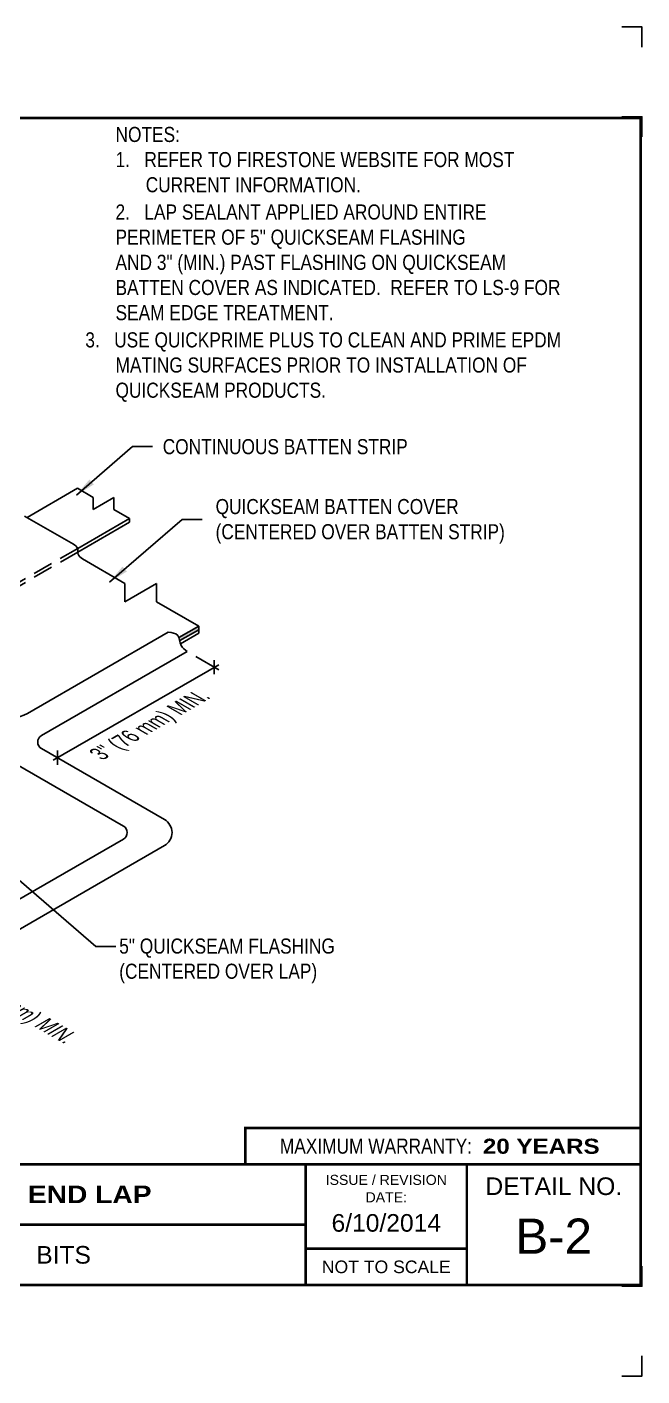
# Model space of a CAD drawing. Header units: inches. Extents: x 255.4 to 275.5, y -188.7 to -171.9.
# Drawn here: x 267.84 to 275.48, y -188.69 to -171.93 of the extents above; entities that cross this region are included whole.
import ezdxf
from ezdxf.enums import TextEntityAlignment as Align

# ---------------------------------------------------------------- set-up
doc = ezdxf.new("R2010")
doc.units = ezdxf.units.IN
doc.header["$MEASUREMENT"] = 0
doc.linetypes.add('HIDDEN', pattern=[0.375, 0.25, -0.125])
doc.layers.get('0').update_dxf_attribs({"linetype": 'CONTINUOUS'})
doc.layers.get('DEFPOINTS').update_dxf_attribs({"linetype": 'CONTINUOUS'})
for name, color, linetype in [('FSBP-ACCESSORY-FIRESTONE', 7, 'CONTINUOUS'), ('FSBP-ANNO-NOTE', 7, 'CONTINUOUS'), ('FSBP-MEMBRANE', 7, 'CONTINUOUS'), ('FSBP-SEALANTS', 1, 'CONTINUOUS'), ('FSBP-TTLB', 7, 'CONTINUOUS'), ('FSBP-TTLB-BORDER', 7, 'CONTINUOUS'), ('FSBP-TTLB-TEXT', 7, 'CONTINUOUS')]:
    doc.layers.add(name, color=color, linetype=linetype)
doc.styles.add('FSBP_ARIAL', font='arial.ttf')
doc.styles.add('FSBP_ARIAL_BOLD', font='')
doc.styles.add('FSBP_ARIAL_NAR', font='ARIALN.TTF')
doc.styles.get('FSBP_ARIAL_BOLD').set_extended_font_data('Arial Black')
doc.dimstyles.new('FSBP-LEADER', dxfattribs={"dimtxt": 0.1875, "dimasz": 0.25, "dimexe": 0.0625, "dimexo": 0.125, "dimgap": 0.125, "dimtad": 0, "dimtih": 1, "dimtoh": 1, "dimdec": 4, "dimzin": 0, "dimdsep": 46, "dimlunit": 4, "dimtxsty": 'FSBP_ARIAL_NAR', "dimcen": 0.09375, "dimclrd": 256, "dimclre": 256, "dimclrt": 256, "dimadec": 0, "dimazin": 0, "dimtfac": 1, "dimtdec": 4, "dimtofl": 0, "dimtmove": 0, "dimatfit": 3, "dimfxl": 1, "dimtolj": 1, "dimtzin": 0, "dimlwd": -1, "dimlwe": -1, "dimarcsym": 0})

# ---------------------------------------------------------------- blocks, each defined once
blk = doc.blocks.new('TTLB-EPDM_1')
at = {"layer": 'DEFPOINTS', "linetype": 'Continuous', "ltscale": 1.75}
for points in [[(20.01562500000003, 13.88083333333333), (20.01562500000003, 14.13083333333333), (19.76562500000003, 14.13083333333333)], [(20.01562500000003, -2.380833333333342), (20.01562500000003, -2.630833333333342), (19.76562500000003, -2.630833333333342)]]:
    blk.add_lwpolyline(points, dxfattribs=at)
at = {"layer": 'DEFPOINTS', "color": 1}
for points in [[(20.015625, 12.765625), (20.015625, 13.015625), (19.765625, 13.015625)], [(20.015625, -1.265625), (20.015625, -1.515625), (19.765625, -1.515625)]]:
    blk.add_lwpolyline(points, dxfattribs=at)
at = {"layer": 'FSBP-TTLB', "const_width": 0.03125}
blk.add_lwpolyline([(15.09028770518938, 0), (20, 0), (20, 0.4512598240669945), (15.09028770518938, 0.4512598240669945)], close=True, dxfattribs=at)
for points in [[(0, 0), (0, -1.5), (20, -1.5), (20, 0), (0, 0)], [(15.84028770518938, 0), (15.84028770518938, -1.5)], [(17.84110496735593, 0), (17.84110496735593, -1.5)], [(20, 0), (20, -1.5)], [(4.825208527206769, -0.75), (15.84028770518938, -0.75)], [(15.84028770518938, -1.048740175933006), (17.84110496735593, -1.048740175933006)]]:
    blk.add_lwpolyline(points, dxfattribs=at)
at = {"layer": 'FSBP-TTLB-BORDER', "const_width": 0.03125}
blk.add_lwpolyline([(20, 0), (20, 13), (0, 13), (0, 0)], dxfattribs=at)
at = {"layer": 'FSBP-TTLB-TEXT', "style": 'FSBP_ARIAL_NAR'}
blk.add_text('MAXIMUM WARRANTY:', height=0.1875, dxfattribs=at).set_placement((17.90516569312837, 0.2256299120335257), align=Align.MIDDLE_RIGHT)
at = {"layer": 'FSBP-TTLB-TEXT', "style": 'FSBP_ARIAL'}
for s, height, p in [('ISSUE / REVISION', 0.125, (16.84069633627263, -0.1938496373466023)), ('DETAIL NO.', 0.21875, (18.92055248367797, -0.2724398367368792)), ('DATE:', 0.125, (16.84069633627263, -0.409973105348854)), ('NOT TO SCALE', 0.15625, (16.84069633627263, -1.274370087966503))]:
    blk.add_text(s, height=height, dxfattribs=at).set_placement(p, align=Align.MIDDLE_CENTER)
at = {"layer": 'FSBP-TTLB-TEXT'}
for tag, height, style, p in [('MAXIMUM_WARRANTY', 0.1875, 'FSBP_ARIAL_BOLD', (18.03987100774941, 0.2240244307510579)), ('ACCPT_SYSTEMS', 0.21875, 'FSBP_ARIAL', (12.49438170418193, -1.125))]:
    blk.add_attdef(tag, text='', height=height, dxfattribs=dict(at, style=style)).set_placement(p, align=Align.MIDDLE_LEFT)
for tag, height, style, p in [('DETAIL_DESCP_LINE_1', 0.21875, 'FSBP_ARIAL_BOLD', (10.33118450231211, -0.3736318192489421)), ('ISSUE_REV_DATE', 0.21875, 'FSBP_ARIAL', (16.84069633627263, -0.7282559425942452)), ('DETAIL_NUMBER', 0.4375, 'FSBP_ARIAL', (18.91941590748775, -0.8931630692489421))]:
    blk.add_attdef(tag, text='', height=height, dxfattribs=dict(at, style=style)).set_placement(p, align=Align.MIDDLE_CENTER)

msp = doc.modelspace()

# ---------------------------------------------------------------- hatches: boundary and pattern name
at = {"layer": 'FSBP-MEMBRANE'}
h = msp.add_hatch(color=256, dxfattribs=at)
edge = h.paths.add_edge_path()
edge.add_line((269.9748044365058, -179.4168743524784), (269.9748044365058, -179.3718743524784))
edge.add_line((269.9748044365058, -179.3718743524784), (269.7282485791374, -179.5142234431004))
edge.add_spline(control_points=[(269.7282485791374, -179.5142234431004), (269.7326290759513, -179.526214572044), (269.7356936036963, -179.5395641585191), (269.7387120212455, -179.5531823719827)], knot_values=[0.2199758587051014, 0.2199758587051014, 0.2199758587051014, 0.2199758587051014, 0.2727059229192568, 0.2727059229192568, 0.2727059229192568, 0.2727059229192568], degree=3, periodic=0)
edge.add_line((269.7387120212455, -179.5531823719826), (269.9748044365058, -179.4168743524784))

# ---------------------------------------------------------------- linework, layer by layer
at = {"layer": 'FSBP-ACCESSORY-FIRESTONE'}
for p, q in [((267.8425171365315, -178.0210759991082), (268.4675922501007, -177.6601887140253)), ((268.4675922501007, -177.6601887140253), (268.6632985360536, -177.7731797909022)), ((268.6632985360536, -177.9221976371484), (268.9214050169863, -177.7731797909023)), ((268.6632985360536, -177.9221976371484), (268.6632985360536, -177.7731797909023)), ((268.9214050169863, -177.7731797909023), (268.9214050169863, -177.9221976371484)), ((268.9214050169863, -177.9221976371484), (269.1171113029391, -178.0351887140253)), ((269.1171113029391, -178.0351887140254), (268.4721899940961, -178.4075342052919)), ((268.4746360912657, -178.4529969504326), (269.1171113029391, -178.0820637140254)), ((269.1171113029391, -178.0351887140253), (269.1171113029391, -178.0820637140253))]:
    msp.add_line(p, q, dxfattribs=at)
at = {"layer": 'FSBP-ACCESSORY-FIRESTONE', "linetype": 'HIDDEN'}
for p, q in [((268.4721899940961, -178.4075342052919), (266.2774835554778, -179.6746485584205)), ((266.3082172674342, -179.7037794415492), (268.4746360912657, -178.4529969504326))]:
    msp.add_line(p, q, dxfattribs=at)
at = {"layer": 'FSBP-ANNO-NOTE'}
for p, q in [((270.2225352947023, -179.8516642691284), (268.1657249609733, -181.0391642689788)), ((269.9386371033779, -179.7502555719958), (270.222535294658, -179.9141642691538)), ((270.1684087069215, -179.971302616641), (270.1684087069215, -179.7945259213444)), ((268.2198515487098, -181.096302616627), (268.2198515487098, -180.9195259213304))]:
    msp.add_line(p, q, dxfattribs=at)
at = {"layer": 'FSBP-MEMBRANE'}
for p, q in [((268.4186900574165, -178.353729590081), (267.813540452716, -178.0043463029073)), ((269.0557717395419, -178.8412705774923), (268.5305967031354, -178.5380606288513)), ((269.0557717395419, -179.0686644038374), (269.4496294000994, -178.8412705774922)), ((269.0557717395419, -179.0686644038374), (269.0557717395419, -178.8412705774923)), ((269.4496294000994, -178.8412705774922), (269.4496294000994, -179.0686644038375)), ((269.9748044365058, -179.3718743524784), (269.4496294000994, -179.0686644038374)), ((269.7282485791375, -179.5142234431003), (269.9748044365058, -179.3718743524784)), ((269.7387120212455, -179.5531823719826), (269.9748044365058, -179.4168743524784)), ((269.7485090521982, -179.5925260535249), (269.9748044365058, -179.4618743524785)), ((269.9748044365058, -179.4618743524784), (269.9748044365058, -179.3718743524784))]:
    msp.add_line(p, q, dxfattribs=at)
msp.add_spline([(268.5305967031354, -178.5380606288513), (268.477413569624, -178.479494043222), (268.4713200733212, -178.4047562339946), (268.4186900574165, -178.353729590081)], degree=3, dxfattribs=at)
at = {"layer": 'FSBP-SEALANTS'}
for p, q in [((267.8482492806251, -180.4571415423189), (269.5955587994652, -179.4483319231128)), ((268.0224517708335, -180.7315656908744), (269.8303839293486, -179.6877555711622)), ((268.0224517708335, -180.8939454540841), (269.5491339290823, -181.7753758103617)), ((267.6293652819681, -181.0419968626057), (269.0402398765103, -181.8565656910237)), ((266.4065579953942, -183.539502395812), (269.0402398765103, -182.0189454542333)), ((266.4690579976044, -183.8784180040468), (269.549133929171, -182.1001353368321))]:
    msp.add_line(p, q, dxfattribs=at)
for centre, radius, start, end in [((267.6607492806251, -180.1323820158998), 0.375, 240.0000000000009, 299.9999999999995), ((268.0693267708335, -180.8127555724793), 0.09375, 119.9999999999988, 240.0000000000002), ((268.9933648765103, -181.9377555726285), 0.09375, 299.9999999999995, 60.00000000000041), ((269.455383929171, -181.9377555736224), 0.1875, 300.0000000000007, 60.00000003130519)]:
    msp.add_arc(centre, radius, start, end, dxfattribs=at)
msp.add_spline([(269.8303839293486, -179.6877555711622), (269.7572763961594, -179.6146480379731), (269.7135680153537, -179.4874041708975), (269.5955587994652, -179.4483319231128)], degree=3, dxfattribs=at)

# ---------------------------------------------------------------- block references
msp.add_blockref('TTLB-EPDM_1', (255.4627011304548, -186.0590378368975)).add_auto_attribs({'DETAIL_DESCP_LINE_1': 'QUICKSEAM BATTEN COVER AT END LAP', 'ACCPT_SYSTEMS': 'BITS', 'ISSUE_REV_DATE': '6/10/2014', 'DETAIL_NUMBER': 'B-2', 'MAXIMUM_WARRANTY': '20 YEARS'})

# ---------------------------------------------------------------- texts
at = {"layer": 'FSBP-ANNO-NOTE', "style": 'FSBP_ARIAL_NAR'}
msp.add_text('CONTINUOUS BATTEN STRIP', height=0.1875, dxfattribs=at).set_placement((269.5276582502414, -177.1427466255726), align=Align.MIDDLE_LEFT)
at = {"layer": 'FSBP-ANNO-NOTE', "style": 'FSBP_ARIAL_NAR', "oblique": 329.9999999999999}
msp.add_text('3" (76 mm) MIN.', height=0.1875, rotation=30.00000000000054, dxfattribs=at).set_placement((269.4106364787839, -180.5704142690535), align=Align.MIDDLE_CENTER)
at = {"layer": 'FSBP-ANNO-NOTE', "style": 'FSBP_ARIAL_NAR', "oblique": 30}
msp.add_text('3" (76 mm) MIN.', height=0.1875, rotation=330.0000000000013, dxfattribs=at).set_placement((267.001055042531, -183.7023421133682), align=Align.MIDDLE_LEFT)
at = {"layer": 'FSBP-ANNO-NOTE', "char_height": 0.1875, "attachment_point": 1, "style": 'FSBP_ARIAL_NAR'}
for s, width, gutter_width, heights, insert in [('NOTES:\\P\\pi-0.375,l0.375;1.   REFER TO FIRESTONE WEBSITE FOR MOST CURRENT INFORMATION.\\P\\pi0,l0;{\\H0.083333x;\\P\\pi-0.375,l0.375;}2.   LAP SEALANT APPLIED AROUND ENTIRE PERIMETER OF 5" QUICKSEAM FLASHING \\P\\pi0;AND 3" (MIN.) PAST FLASHING ON QUICKSEAM\\PBATTEN COVER AS INDICATED.  REFER TO LS-9 FOR SEAM EDGE TREATMENT.\\P\\pi-0.375;{\\H0.083333x;\\P}3.   USE QUICKPRIME PLUS TO CLEAN AND PRIME EPDM MATING SURFACES PRIOR TO INSTALLATION OF QUICKSEAM PRODUCTS.', 5.874534922006205, 5, [4.390374952914499], (268.9415615100224, -173.1696036270187)), ('QUICKSEAM BATTEN COVER\\P(CENTERED OVER BATTEN STRIP)', 4.534694047143432, 2.5, [0.5849446624599784], (270.1840495464668, -177.7931689917347)), ('5" QUICKSEAM FLASHING\\P(CENTERED OVER LAP)', 4.237344107537865, 2.5, [0.5849446624599784], (268.9874648231844, -183.2540159504116))]:
    msp.add_mtext_dynamic_manual_height_columns(s, width=width, gutter_width=gutter_width, heights=heights, dxfattribs=dict(at, insert=insert))

# ---------------------------------------------------------------- leaders
at = {"layer": 'FSBP-ANNO-NOTE'}
for points in [[(268.4555236044238, -177.7449531033994), (269.1526582502414, -177.1427466255726), (269.4026582502414, -177.1427466255726)], [(268.8664709117119, -178.8262294496791), (269.7680656231176, -178.0474040407852), (270.0180656231176, -178.0474040407852)], [(267.4401465634075, -182.2670820601322), (268.6955354699422, -183.3515258418934), (268.9455354699422, -183.3515258418934)]]:
    msp.add_leader(points, dimstyle='FSBP-LEADER', dxfattribs=at)

doc.saveas('drawing.dxf')
